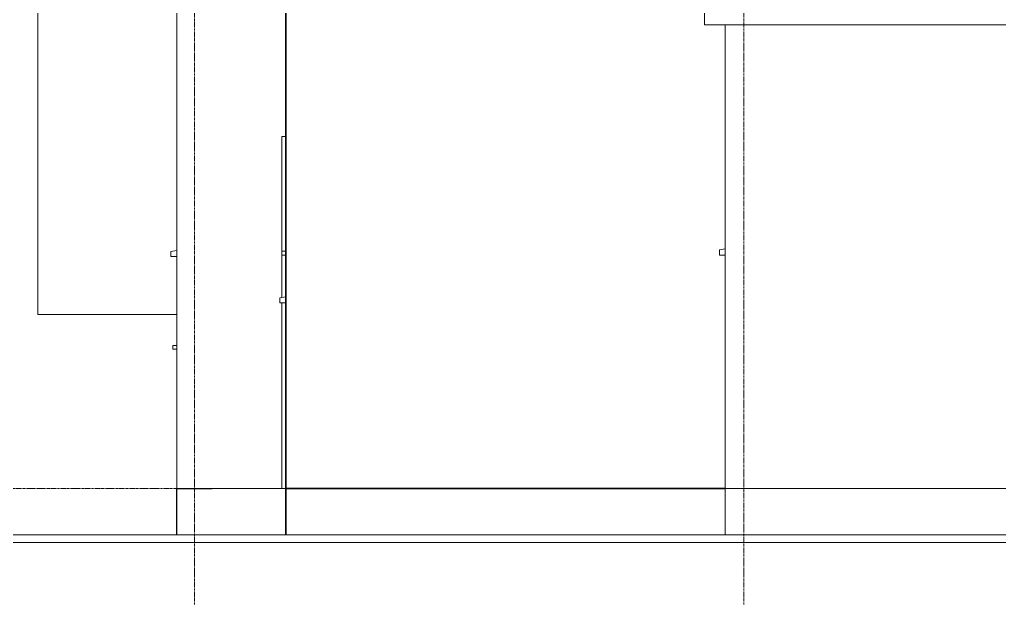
# Model space of a CAD drawing. Header units: inches. Extents: x 22 to 382261, y 22 to 371281.
# Drawn here: x 156986 to 163327, y 139841 to 143624 of the extents above; entities that cross this region are included whole.
import ezdxf

# ---------------------------------------------------------------- set-up
doc = ezdxf.new("R2010")
doc.units = ezdxf.units.IN
doc.header["$MEASUREMENT"] = 0
doc.linetypes.add('Grid Line 1_2_', pattern=[22.225, 12.7, -3.175, 3.175, -3.175])
for name, color, linetype, lineweight in [('A-DOOR', 31, 'Continuous', 9), ('A-DOOR-FRAM', 31, 'Continuous', 9), ('A-FLOR', 192, 'Continuous', 9), ('A-FLOR-LEVL', 51, 'Continuous', 9), ('A-GLAZ', 151, 'Continuous', 9), ('A-WALL', 113, 'Continuous', 9), ('I-WALL', 2, 'Continuous', 9), ('S-GRID', 1, 'Continuous', 9)]:
    doc.layers.add(name, color=color, linetype=linetype, lineweight=lineweight)

# ---------------------------------------------------------------- blocks, each defined once
blk = doc.blocks.new('Dbl Plain - 1500 by 900-492825-Approach Elevation')
at = {"layer": 'A-GLAZ'}
for p, q in [((-11533.2, 1539.5), (-11570.7, 1533.8)), ((-11570.7, 1533.8), (-11570.7, 1500)), ((-11570.7, 1500), (-11533.2, 1500))]:
    blk.add_line(p, q, dxfattribs=at)
blk = doc.blocks.new('Windows_Sgl_Plain - 600 by 600-438116-Approach Elevation')
at = {"layer": 'A-GLAZ'}
for p, q in [((-8688.2, 1849.5), (-8725.7, 1843.8)), ((-8725.7, 1843.8), (-8725.7, 1810)), ((-8725.7, 1810), (-8688.2, 1810))]:
    blk.add_line(p, q, dxfattribs=at)
blk = doc.blocks.new('Windows_Sgl_Plain - 750 by 600-492824-Approach Elevation')
at = {"layer": 'A-GLAZ'}
for p, q in [((-11558.2, 1835), (-11533.2, 1835)), ((-11558.2, 1835), (-11558.2, 1810)), ((-11533.2, 1810), (-11558.2, 1810))]:
    blk.add_line(p, q, dxfattribs=at)
blk = doc.blocks.new('Casement - Plain-Triple _UK_ - W07 Casement - Plain-Triple _UK_-438158-Approach Elevation')
at = {"layer": 'A-GLAZ'}
for p, q in [((-12263.2, 1225), (-12238.2, 1225)), ((-12263.2, 1225), (-12263.2, 1200)), ((-12238.2, 1200), (-12263.2, 1200))]:
    blk.add_line(p, q, dxfattribs=at)
blk = doc.blocks.new('Windows_Sgl_Plain - 750 by 600-438113-Approach Elevation')
at = {"layer": 'A-GLAZ'}
for p, q in [((-12238.2, 1839.5), (-12275.7, 1833.8)), ((-12275.7, 1833.8), (-12275.7, 1800)), ((-12275.7, 1800), (-12238.2, 1800))]:
    blk.add_line(p, q, dxfattribs=at)
blk = doc.blocks.new('M_Single-Flush - 900 by 2100-683578-Approach Elevation')
at = {"layer": 'A-DOOR-FRAM'}
for p, q in [((-11558.2, 1835), (-11558.2, 2576)), ((-11558.2, 2576), (-11533.2, 2576)), ((-11558.2, 1535.7), (-11558.2, 1810)), ((-11558.2, 300), (-11558.2, 1500)), ((-11533.2, 300), (-11558.2, 300))]:
    blk.add_line(p, q, dxfattribs=at)

msp = doc.modelspace()

# ---------------------------------------------------------------- linework, layer by layer
at = {"layer": 'A-FLOR'}
for p, q in [((161418.5, 143590.7), (161418.5, 143740.7)), ((163461, 143590.7), (161418.5, 143590.7)), ((175226.2, 140290.7), (154143.7, 140290.7)), ((154143.7, 140240.7), (181458, 140240.7))]:
    msp.add_line(p, q, dxfattribs=at)
at = {"layer": 'A-FLOR-LEVL', "linetype": 'Grid Line 1_2_'}
for p, q in [((151584.8, 140590.7), (180712.2, 140590.7)), ((151584.8, 140290.7), (180712.2, 140290.7))]:
    msp.add_line(p, q, dxfattribs=at)
at = {"layer": 'A-WALL', "lineweight": 35}
for p, q in [((158708, 143740.7), (158708, 140290.7)), ((158708, 140590.7), (161553, 140590.7))]:
    msp.add_line(p, q, dxfattribs=at)
at = {"layer": 'I-WALL'}
for p, q in [((157103, 141715.7), (157103, 146740.7)), ((158003, 140590.7), (158003, 143709.7)), ((161553, 140290.7), (161553, 143590.7)), ((157103, 141715.7), (158003, 141715.7)), ((158233, 140590.7), (158683, 140590.7)), ((161553, 140590.7), (163578, 140590.7)), ((161553, 140238.6), (161553, 140240.7))]:
    msp.add_line(p, q, dxfattribs=at)
at = {"layer": 'I-WALL', "lineweight": 25}
for p, q in [((158003, 140290.7), (158003, 140590.7)), ((158003, 140590.7), (158233, 140590.7)), ((158003, 140238.6), (158003, 140240.7))]:
    msp.add_line(p, q, dxfattribs=at)
at = {"layer": 'S-GRID', "linetype": 'Grid Line 1_2_'}
for p, q in [((158118, 139840.7), (158118, 152266.5)), ((161673, 139840.7), (161673, 152266.5))]:
    msp.add_line(p, q, dxfattribs=at)

# ---------------------------------------------------------------- block references
at = {"layer": 'A-DOOR'}
msp.add_blockref('M_Single-Flush - 900 by 2100-683578-Approach Elevation', (170241.2, 140290.7), dxfattribs=at)
at = {"layer": 'A-GLAZ'}
for name in ['Windows_Sgl_Plain - 750 by 600-438113-Approach Elevation', 'Windows_Sgl_Plain - 750 by 600-492824-Approach Elevation', 'Windows_Sgl_Plain - 600 by 600-438116-Approach Elevation', 'Dbl Plain - 1500 by 900-492825-Approach Elevation', 'Casement - Plain-Triple _UK_ - W07 Casement - Plain-Triple _UK_-438158-Approach Elevation']:
    msp.add_blockref(name, (170241.2, 140290.7), dxfattribs=at)

doc.saveas('drawing.dxf')
